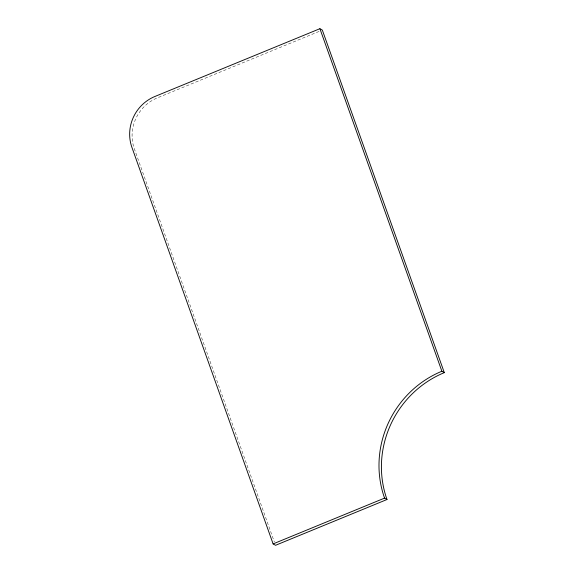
<?xml version="1.0" encoding="UTF-8"?>
<svg xmlns="http://www.w3.org/2000/svg" width="574" height="574" viewBox="0 0 574 574"><rect width="100%" height="100%" fill="white"/><g stroke="black" fill="none" stroke-linecap="round" stroke-linejoin="round"><path stroke-width="0.43" stroke-dasharray="2.87 2.15" d="M319.029 31.455L157.233 97.932A39.398 37.518 -60 0 0 134.309 148.673L274.343 541.928"/><path stroke-width="0.86" d="M319.905 28.7L154.808 96.525A39.398 37.518 -60 0 0 131.884 147.274L273.116 543.901L275.542 545.3L386.998 499.509A98.491 93.799 -60 0 1 444.305 372.641L322.337 30.099L319.905 28.7L441.88 371.242L444.305 372.641M273.116 543.901L384.573 498.11A98.491 93.799 -60 0 1 441.88 371.242M384.573 498.11L386.998 499.509"/></g></svg>
